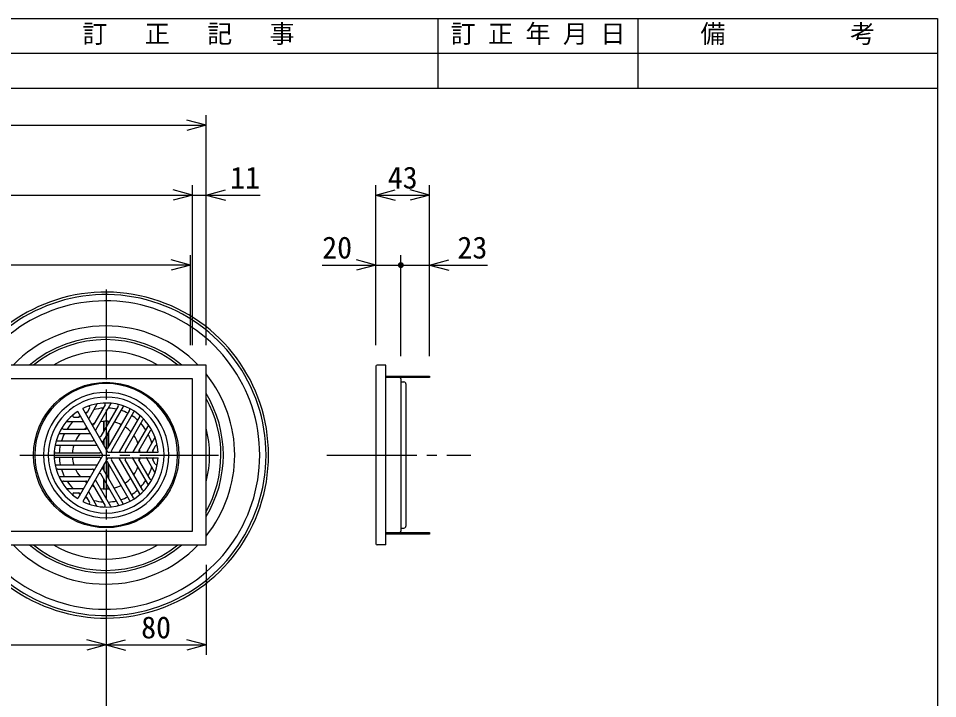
# Model space of a CAD drawing. Units: millimetres, scale not verified. Extents: x -1092 to 1092, y -744 to 696.
# Drawn here: x 356 to 1092, y 152 to 696 of the extents above; entities that cross this region are included whole.
import ezdxf
from ezdxf.enums import TextEntityAlignment as Align

# ---------------------------------------------------------------- set-up
doc = ezdxf.new("R2010")
doc.units = ezdxf.units.MM
doc.header["$LTSCALE"] = 8
doc.linetypes.add('CHAIN2', pattern=[12, 9, -1, 1, -1])
for name, color, linetype in [('0-0_計極細', 2, 'Continuous'), ('0-1_計細線', 3, 'Continuous'), ('0-5_寸法線', 7, 'Continuous'), ('0-7_枠細線', 5, 'Continuous'), ('0-8_枠中線', 5, 'Continuous')]:
    doc.layers.add(name, color=color, linetype=linetype)
doc.styles.add('ＭＳ ゴシック', font='')
doc.styles.get('ＭＳ ゴシック').set_extended_font_data('MS Gothic')

msp = doc.modelspace()

# ---------------------------------------------------------------- hatches: boundary and pattern name
at = {"layer": '0-5_寸法線'}
msp.add_hatch(color=256, dxfattribs=at).paths.add_polyline_path([(664.404, 498.534, 1), (659.604, 498.534, 1)])

# ---------------------------------------------------------------- linework, layer by layer
at = {"layer": '0-0_計極細', "linetype": 'CHAIN2'}
for p, q in [((426.004, 478.997), (426.004, -182.269)), ((-699.168, 346.534), (515.861, 346.534)), ((602.761, 346.534), (717.984, 346.534))]:
    msp.add_line(p, q, dxfattribs=at)
at = {"layer": '0-0_計極細'}
for p, q in [((412.642, 384.1), (410.652, 380.653)), ((418.56, 387.326), (411.955, 375.886)), ((425.114, 386.635), (416.156, 371.12)), ((429.79, 387.711), (417.459, 366.353)), ((435.597, 385.726), (421.66, 361.587)), ((439.517, 385.492), (422.963, 356.82)), ((400.153, 376.89), (404.134, 376.89)), ((444.758, 382.527), (427.163, 352.053)), ((447.799, 380.771), (430.205, 350.297)), ((452.987, 377.715), (436.433, 349.043)), ((394.4, 373.377), (407.61, 373.377)), ((423.998, 365.636), (423.998, 373.554)), ((424.5, 366.506), (424.5, 373.586)), ((427.51, 371.72), (427.51, 373.586)), ((428.012, 372.589), (428.012, 373.554)), ((455.15, 374.437), (441.213, 350.297)), ((459.772, 370.401), (447.441, 349.043)), ((388.452, 363.844), (413.114, 363.844)), ((391.722, 367.357), (409.638, 367.357)), ((427.51, 352.654), (427.51, 364.695)), ((428.012, 353.523), (428.012, 365.564)), ((461.179, 365.813), (452.221, 350.297)), ((385.51, 354.311), (418.618, 354.311)), ((387.267, 357.823), (415.142, 357.823)), ((423.998, 354.526), (423.998, 358.612)), ((424.5, 353.657), (424.5, 359.481)), ((465.054, 360.483), (458.449, 349.043)), ((465.219, 353.745), (463.229, 350.297)), ((385.457, 348.29), (420.646, 348.29)), ((385.457, 344.778), (420.646, 344.778)), ((385.51, 338.757), (418.618, 338.757)), ((424.5, 333.587), (424.5, 339.411)), ((444.758, 310.541), (427.163, 341.015)), ((427.51, 328.373), (427.51, 340.415)), ((428.012, 327.504), (428.012, 339.546)), ((447.799, 312.297), (430.205, 342.771)), ((452.987, 315.353), (436.433, 344.026)), ((455.15, 318.631), (441.213, 342.771)), ((459.772, 322.668), (447.441, 344.026)), ((461.179, 327.255), (452.221, 342.771)), ((465.054, 332.585), (458.449, 344.026)), ((465.219, 339.324), (463.229, 342.771)), ((387.267, 335.245), (415.142, 335.245)), ((435.597, 307.342), (421.66, 331.482)), ((439.517, 307.576), (422.963, 336.249)), ((423.998, 334.456), (423.998, 338.542)), ((388.452, 329.224), (413.114, 329.224)), ((391.722, 325.712), (409.638, 325.712)), ((429.79, 305.358), (417.459, 326.715)), ((423.998, 319.515), (423.998, 327.432)), ((424.5, 319.482), (424.5, 326.563)), ((394.4, 319.691), (407.61, 319.691)), ((418.56, 305.742), (411.955, 317.182)), ((425.114, 306.433), (416.156, 321.949)), ((427.51, 319.482), (427.51, 321.349)), ((428.012, 319.515), (428.012, 320.48)), ((400.153, 316.179), (404.134, 316.179)), ((412.642, 308.968), (410.652, 312.416))]:
    msp.add_line(p, q, dxfattribs=at)
for centre, radius, start, end in [((426.005, 346.534), 50.153, 90, 270), ((426.005, 346.534), 50.153, 270, 90), ((411.773, 384.602), 1.004, 330, 110.49823), ((426.005, 346.534), 37.631, 93.596, 105.50678), ((418.995, 387.076), 0.502, 99.81001, 150), ((424.245, 387.137), 1.004, 330, 92.48216), ((426.005, 346.534), 37.631, 77.4576, 87.38711), ((426.005, 346.534), 37.631, 77.4576, 87.38711), ((430.225, 387.46), 0.502, 84.11294, 150), ((434.728, 386.228), 1.004, 330, 77.60597), ((439.951, 385.241), 0.502, 70.18513, 150), ((443.889, 383.029), 1.004, 330, 63.89345), ((400.153, 377.893), 1.004, 129.50177, 270), ((426.005, 346.534), 37.631, 123.68035, 126.22848), ((404.134, 377.893), 1.004, 270, 30), ((409.783, 381.154), 1.004, 210, 330), ((426.005, 346.534), 37.631, 113.77152, 116.31965), ((412.39, 375.635), 0.502, 150, 210), ((426.005, 346.534), 37.631, 62.67477, 71.92708), ((426.005, 346.534), 37.631, 48.07292, 57.32523), ((448.668, 380.269), 1.004, 56.10655, 150), ((452.553, 377.966), 0.502, 330, 49.81487), ((391.722, 368.36), 1.004, 147.51784, 270), ((394.4, 372.876), 0.502, 90, 140.18999), ((426.005, 346.534), 37.631, 134.49322, 146.404), ((407.61, 372.876), 0.502, 30, 90), ((426.005, 346.534), 27.094, 124.78019, 129.77896), ((409.638, 368.36), 1.004, 270, 30), ((415.287, 371.621), 1.004, 210, 330), ((426.005, 346.534), 27.094, 110.22104, 115.21981), ((426.005, 346.534), 27.094, 84.62432, 99.70902), ((426.005, 346.534), 27.094, 84.62432, 90), ((426.005, 346.534), 27.094, 63.71622, 76.68065), ((426.005, 346.534), 27.094, 43.31935, 56.28378), ((426.005, 346.534), 37.631, 32.61289, 42.5424), ((456.019, 373.936), 1.004, 42.39403, 150), ((459.338, 370.652), 0.502, 330, 35.88706), ((388.452, 363.343), 0.502, 90, 155.88706), ((426.005, 346.534), 37.631, 152.61289, 162.5424), ((426.005, 346.534), 27.094, 140.29098, 155.37568), ((413.114, 363.343), 0.502, 30, 90), ((417.894, 366.102), 0.502, 150, 210), ((420.791, 362.088), 1.004, 210, 330), ((426.005, 346.534), 27.094, 20.29098, 35.37568), ((426.005, 346.534), 37.631, 14.49322, 26.40401), ((462.048, 365.311), 1.004, 27.51784, 150), ((385.51, 353.813), 0.502, 89.99378, 169.80868), ((387.267, 358.827), 1.004, 162.39403, 270), ((426.005, 346.534), 37.631, 168.07292, 177.32523), ((426.005, 346.534), 27.094, 163.31935, 176.28378), ((415.142, 358.827), 1.004, 270, 30), ((418.618, 353.81), 0.502, 30, 90), ((423.398, 356.569), 0.502, 150, 210), ((466.088, 353.243), 1.004, 9.50177, 150), ((385.456, 349.297), 1.004, 176.10043, 269.99386), ((420.646, 349.294), 1.004, 270, 30), ((426.294, 352.555), 1.004, 210, 330), ((426.294, 352.555), 1.004, 253.22135, 330), ((431.074, 349.796), 1.004, 150, 270), ((435.999, 349.294), 0.502, 270, 330), ((442.082, 349.796), 1.004, 150, 270), ((447.007, 349.294), 0.502, 270, 330), ((453.09, 349.796), 1.004, 150, 270), ((426.005, 346.534), 27.094, 4.78019, 9.77896), ((458.015, 349.294), 0.502, 270, 330), ((464.098, 349.796), 1.004, 150, 270), ((426.005, 346.534), 37.631, 3.68035, 6.22848), ((385.457, 343.775), 1.004, 90, 183.89345), ((385.508, 339.262), 0.502, 190.17883, 269.99383), ((426.005, 346.534), 37.631, 182.67477, 191.92708), ((426.005, 346.534), 27.094, 183.71622, 196.68065), ((418.618, 339.259), 0.502, 270, 330), ((420.646, 343.775), 1.004, 330, 90), ((426.294, 340.513), 1.004, 30, 150), ((426.294, 340.513), 1.004, 30, 106.77865), ((431.074, 343.273), 1.004, 90, 210), ((435.999, 343.775), 0.502, 30, 90), ((442.082, 343.273), 1.004, 90, 210), ((447.007, 343.775), 0.502, 30, 90), ((453.09, 343.273), 1.004, 90, 210), ((426.005, 346.534), 27.094, 350.22104, 355.21981), ((458.015, 343.775), 0.502, 30, 90), ((464.098, 343.273), 1.004, 90, 210), ((426.005, 346.534), 37.631, 353.77152, 356.31965), ((466.088, 339.825), 1.004, 210, 350.49823), ((387.267, 334.242), 1.004, 90, 197.60597), ((426.005, 346.534), 37.631, 197.4576, 207.38711), ((426.005, 346.534), 27.094, 204.62432, 219.70902), ((415.142, 334.242), 1.004, 330, 90), ((420.791, 330.98), 1.004, 30, 150), ((423.398, 336.499), 0.502, 150, 210), ((426.005, 346.534), 27.094, 324.62432, 339.70902), ((426.005, 346.534), 37.631, 333.59599, 345.50678), ((388.452, 329.726), 0.502, 204.11294, 270), ((391.722, 324.708), 1.004, 90, 212.48216), ((426.005, 346.534), 37.631, 213.59599, 225.50678), ((426.005, 346.534), 27.094, 230.22104, 235.21981), ((409.638, 324.708), 1.004, 330, 90), ((413.114, 329.726), 0.502, 270, 330), ((417.894, 326.966), 0.502, 150, 210), ((426.005, 346.534), 27.094, 303.71622, 316.68065), ((426.005, 346.534), 37.631, 317.4576, 327.38711), ((462.048, 327.757), 1.004, 210, 332.48216), ((407.61, 320.193), 0.502, 270, 330), ((412.39, 317.433), 0.502, 149.99998, 210.00002), ((415.287, 321.447), 1.004, 30, 150), ((426.005, 346.534), 27.094, 244.78019, 249.77896), ((426.005, 346.534), 27.094, 260.29098, 275.37568), ((426.005, 346.534), 27.094, 283.31935, 296.28378), ((426.005, 346.534), 37.631, 302.67477, 311.92708), ((456.019, 319.133), 1.004, 210, 317.60597), ((459.338, 322.417), 0.502, 324.11294, 30), ((400.153, 315.175), 1.004, 90, 230.49823), ((426.005, 346.534), 37.631, 233.77152, 236.31965), ((404.134, 315.175), 1.004, 330, 90), ((409.783, 311.914), 1.004, 30, 150), ((426.005, 346.534), 37.631, 243.68035, 246.22848), ((426.005, 346.534), 37.631, 254.49322, 266.404), ((426.005, 346.534), 37.631, 272.61289, 282.5424), ((426.005, 346.534), 37.631, 288.07292, 297.32523), ((443.889, 310.039), 1.004, 296.10655, 30), ((448.668, 312.799), 1.004, 210, 303.89345), ((452.553, 315.103), 0.502, 310.18513, 30), ((411.773, 308.466), 1.004, 249.50177, 30), ((418.995, 305.993), 0.502, 210, 260.18999), ((424.245, 305.931), 1.004, 267.51784, 30), ((430.225, 305.608), 0.502, 210, 275.88706), ((434.728, 306.84), 1.004, 282.39403, 30), ((439.951, 307.827), 0.502, 210, 289.81487)]:
    msp.add_arc(centre, radius, start, end, dxfattribs=at)
at = {"layer": '0-1_計細線'}
for p, q in [((642.004, 417.534), (642.004, 275.534)), ((650.004, 418.534), (643.004, 418.534)), ((650.004, 274.534), (650.004, 418.534)), ((652.004, 408.534), (652.004, 409.734)), ((662.004, 408.534), (662.004, 409.734)), ((662.004, 407.534), (662.004, 285.534)), ((662.504, 405.034), (664.504, 405.034)), ((664.004, 408.534), (664.004, 409.734)), ((666.004, 408.534), (666.004, 409.734)), ((668.004, 408.534), (668.004, 409.734)), ((682.004, 408.534), (682.004, 409.734)), ((666.004, 403.534), (666.004, 289.534)), ((427.308, 348.792), (407.168, 383.675)), ((423.398, 346.534), (403.258, 381.418)), ((423.398, 346.534), (403.258, 311.651)), ((427.308, 348.792), (426.005, 351.05)), ((427.308, 348.792), (429.915, 348.792)), ((427.308, 348.792), (467.588, 348.792)), ((427.308, 344.276), (407.168, 309.393)), ((427.308, 344.276), (467.588, 344.276)), ((662.504, 288.034), (664.504, 288.034)), ((652.004, 283.334), (652.004, 284.534)), ((662.004, 283.334), (662.004, 284.534)), ((664.004, 283.334), (664.004, 284.534)), ((666.004, 283.334), (666.004, 284.534)), ((668.004, 283.334), (668.004, 284.534)), ((682.004, 283.334), (682.004, 284.534)), ((650.004, 274.534), (643.004, 274.534))]:
    msp.add_line(p, q, dxfattribs=at)
for points in [[(-689.996, 418.534), (-689.996, 274.534), (506.004, 274.534), (506.004, 418.534)], [(-678.996, 407.534), (-678.996, 285.534), (495.004, 285.534), (495.004, 407.534)], [(650.004, 409.734), (685.004, 409.734), (685.004, 408.534), (650.004, 408.534)], [(650.004, 284.534), (685.004, 284.534), (685.004, 283.334), (650.004, 283.334)]]:
    msp.add_lwpolyline(points, close=True, dxfattribs=at)
msp.add_circle((426.005, 346.534), 58.202, dxfattribs=at)
for centre, radius, start, end in [((643.004, 417.534), 1, 90, 180), ((661.004, 407.534), 1, 0, 90), ((662.504, 405.534), 0.5, 180, 270), ((664.504, 403.534), 1.5, 0, 90), ((426.005, 346.534), 57.199, 90, 270), ((426.005, 346.534), 57.199, 270, 90), ((426.005, 346.534), 46.411, 90, 270), ((426.005, 346.534), 46.411, 270, 90), ((426.005, 346.534), 41.645, 90, 116.89208), ((426.005, 346.534), 41.645, 3.10792, 90), ((426.005, 346.534), 41.645, 123.10792, 236.89208), ((464.62, 360.734), 0.502, 330, 20.18999), ((426.005, 346.534), 41.645, 270, 356.89208), ((464.62, 332.334), 0.502, 339.81001, 30), ((394.4, 320.193), 0.502, 219.81001, 270), ((426.005, 346.534), 41.645, 243.10792, 270), ((662.504, 287.534), 0.5, 90, 180), ((664.504, 289.534), 1.5, 270, 360), ((661.004, 285.534), 1, 270, 360), ((643.004, 275.534), 1, 180, 270)]:
    msp.add_arc(centre, radius, start, end, dxfattribs=at)
for centre, major_axis, start_param, end_param in [((425.563, 346.501), (0, 130.453), 2.154899, 7.268746), ((425.563, 346.501), (0, 128.446), 2.1652636, 7.2583557), ((425.563, 346.558), (0, 103.359), 5.4830921, 7.0832785), ((425.563, 346.558), (0, 103.359), 4.0334948, 5.3912831), ((425.563, 346.558), (0, 103.359), 2.3413949, 3.9417904)]:
    msp.add_ellipse(centre, major_axis=major_axis, ratio=0.999995, start_param=start_param, end_param=end_param, dxfattribs=at)
at = {"layer": '0-5_寸法線'}
for p, q in [((506.004, 434.534), (506.004, 618.534)), ((506.004, 610.534), (490.549, 614.675)), ((-689.996, 610.534), (506.004, 610.534)), ((506.004, 610.534), (490.549, 606.393)), ((495.004, 434.534), (495.004, 562.534)), ((506.004, 434.534), (506.004, 562.534)), ((642.004, 434.534), (642.004, 562.534)), ((685.004, 425.734), (685.004, 562.534)), ((-678.996, 554.534), (495.004, 554.534)), ((495.004, 554.534), (479.549, 558.675)), ((495.004, 554.534), (479.549, 550.393)), ((495.004, 554.534), (549.281, 554.534)), ((506.004, 554.534), (521.459, 558.675)), ((506.004, 554.534), (521.459, 550.393)), ((642.004, 554.534), (657.459, 558.675)), ((642.004, 554.534), (657.459, 550.393)), ((642.004, 554.534), (685.004, 554.534)), ((685.004, 554.534), (669.549, 558.675)), ((685.004, 554.534), (669.549, 550.393)), ((493.504, 498.534), (478.049, 502.675)), ((493.504, 434.534), (493.504, 506.534)), ((642.004, 498.534), (626.549, 502.675)), ((642.004, 434.534), (642.004, 506.534)), ((662.004, 425.734), (662.004, 506.534)), ((685.004, 425.734), (685.004, 506.534)), ((685.004, 498.534), (700.459, 502.675)), ((493.504, 498.534), (-677.496, 498.534)), ((493.504, 498.534), (478.049, 494.393)), ((599.042, 498.534), (662.004, 498.534)), ((642.004, 498.534), (626.549, 494.393)), ((662.004, 498.534), (731.345, 498.534)), ((685.004, 498.534), (700.459, 494.393)), ((426.004, 258.534), (426.004, 186.534)), ((506.004, 258.534), (506.004, 186.534)), ((-689.996, 194.534), (426.004, 194.534)), ((426.004, 194.534), (410.549, 198.675)), ((426.004, 194.534), (410.549, 190.393)), ((426.004, 194.534), (441.459, 198.675)), ((426.004, 194.534), (441.459, 190.393)), ((426.004, 194.534), (506.004, 194.534)), ((506.004, 194.534), (490.549, 198.675)), ((506.004, 194.534), (490.549, 190.393))]:
    msp.add_line(p, q, dxfattribs=at)
for centre, major_axis, start_param, end_param in [((425.563, 346.501), (0, 123.428), 2.1930088, 7.2305398), ((425.563, 346.558), (0, 94.327), 5.5808559, 6.9855147), ((425.563, 346.558), (0, 92.32), 5.606949, 6.9594216), ((425.563, 346.558), (0, 83.289), 5.7565535, 6.8098171), ((425.563, 346.558), (0, 92.32), 4.1954387, 5.2252967), ((425.563, 346.558), (0, 94.327), 4.162883, 5.261895), ((425.563, 346.558), (0, 83.289), 4.4501115, 4.9746665), ((425.563, 346.558), (0, 94.327), 2.439136, 3.8440493), ((425.563, 346.558), (0, 92.32), 2.4652222, 3.8179631), ((425.563, 346.558), (0, 83.289), 2.6147757, 3.6684097)]:
    msp.add_ellipse(centre, major_axis=major_axis, ratio=0.999995, start_param=start_param, end_param=end_param, dxfattribs=at)
at = {"layer": '0-7_枠細線'}
for p, q in [((692, 640), (692, 696)), ((852, 640), (852, 696)), ((1092, 668), (236, 668)), ((1092, 640), (236, 640))]:
    msp.add_line(p, q, dxfattribs=at)
at = {"layer": '0-8_枠中線'}
msp.add_lwpolyline([(-1092, -744), (-1092, 696), (1092, 696), (1092, -744)], close=True, dxfattribs=at)

# ---------------------------------------------------------------- texts
at = {"layer": '0-5_寸法線', "style": 'ＭＳ ゴシック'}
for s, p in [('11', (525.281, 554.534)), ('43', (651.504, 554.534)), ('20', (599.042, 498.534)), ('23', (707.345, 498.534)), ('80', (454.004, 194.534))]:
    msp.add_text(s, height=17.6, dxfattribs=at).set_placement(p, align=Align.BOTTOM_LEFT)
at = {"layer": '0-7_枠細線', "style": 'ＭＳ ゴシック'}
for s, p in [('訂\u3000 正\u3000 記\u3000 事', (407, 672)), ('訂 正 年 月 日', (702, 672)), ('備\u3000\u3000\u3000\u3000\u3000考', (902, 672))]:
    msp.add_text(s, height=14.66, dxfattribs=at).set_placement(p, align=Align.BOTTOM_LEFT)

doc.saveas('drawing.dxf')
